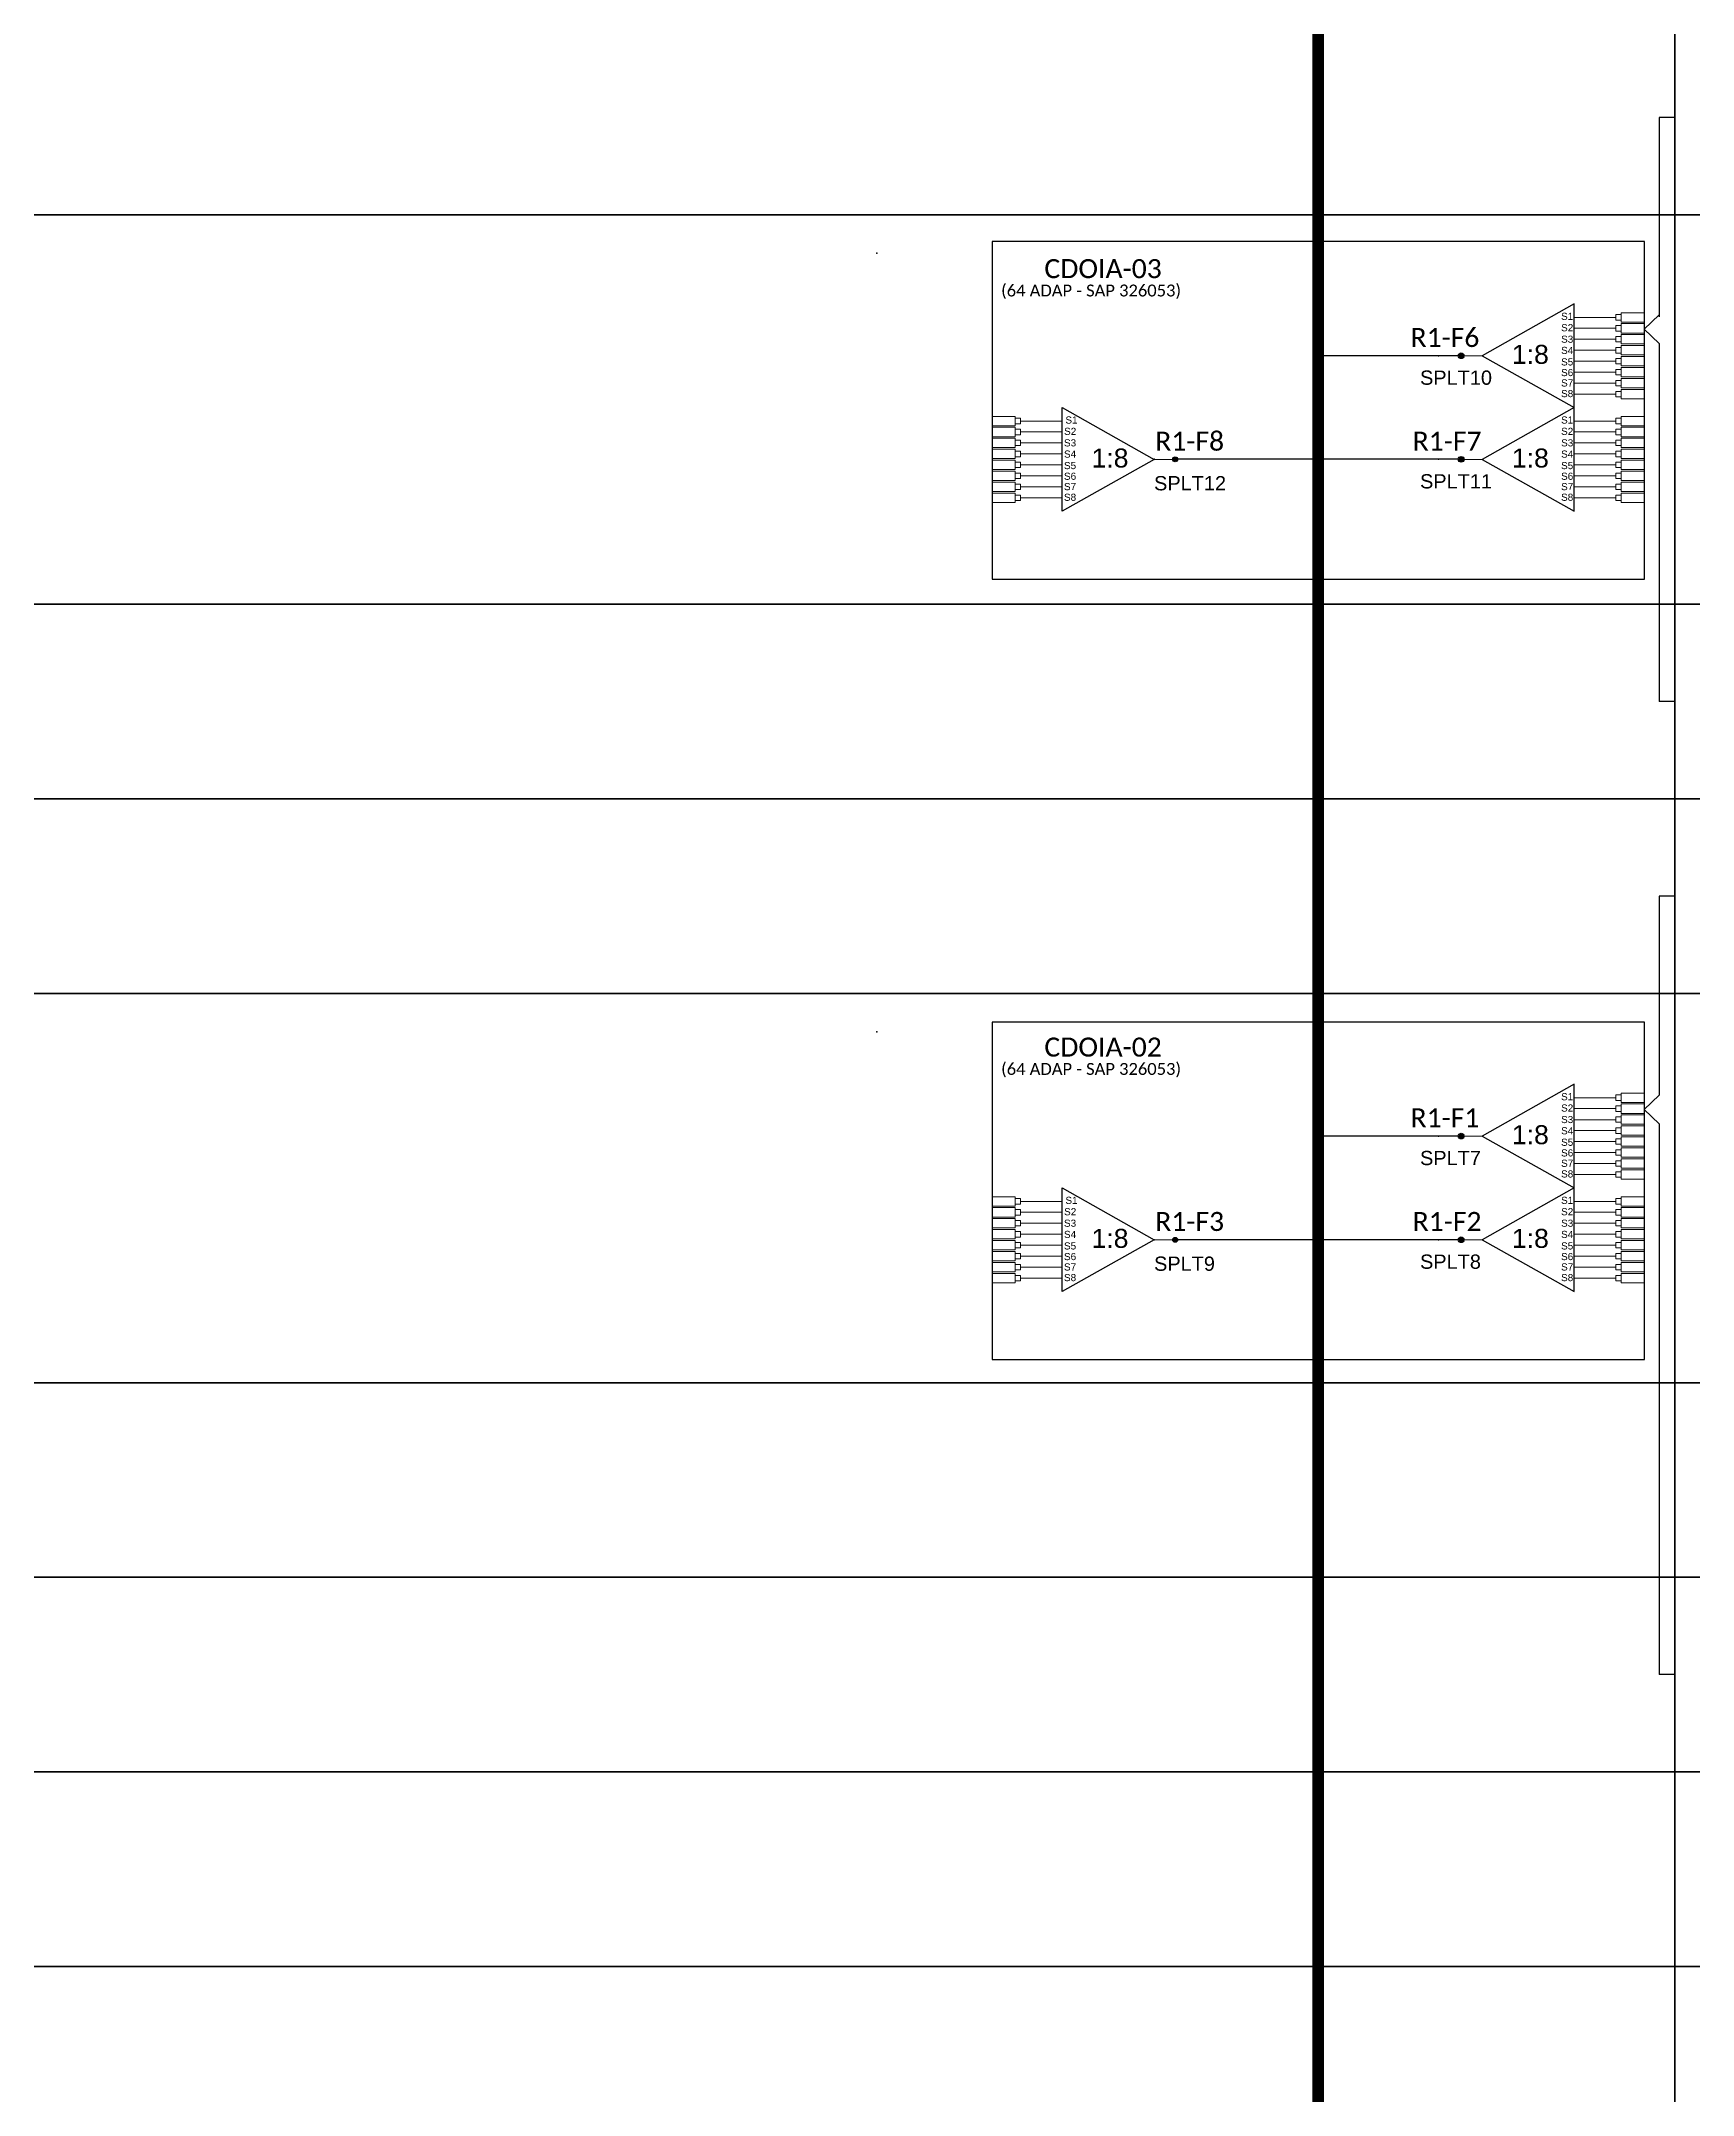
# Model space of a CAD drawing. Header units: inches. Extents: x 3965 to 5714, y 707 to 1301.
# Drawn here: x 5014.1 to 5153.1, y 846.4 to 1019.2 of the extents above; entities that cross this region are included whole.
import ezdxf
from ezdxf.enums import TextEntityAlignment as Align

# ---------------------------------------------------------------- set-up
doc = ezdxf.new("R2010")
doc.units = ezdxf.units.IN
doc.header["$MEASUREMENT"] = 0
doc.styles.add('ARIAL', font='arial.ttf')
doc.styles.add('WMF-Calibri0', font='calibri.ttf')

# ---------------------------------------------------------------- blocks, each defined once
blk = doc.blocks.new('A$C415C251F')
at = {"color": 3}
blk.add_point((0, 0), dxfattribs=at)
blk = doc.blocks.new('LEG_CDOIA8_C-SPLT_ESQ')
at = {"color": 3, "extrusion": (0, 0, -1), "xscale": -1, "zscale": -1}
blk.add_blockref('A$C415C251F', (0, 0), dxfattribs=at)
at = {"color": 1, "style": 'WMF-Calibri0', "flags": 4}
blk.add_attdef('CDO', (21.44, -2.61), '', height=2, dxfattribs=at)
blk.add_attdef('MODELO', text='', height=1.5, dxfattribs=at).set_placement((22.54, -4.54), align=Align.CENTER)
at = {"style": 'ARIAL', "flags": 4}
blk.add_attdef('SPLITAGEM', text='', height=1.5, dxfattribs=at).set_placement((18.61, -12.59), align=Align.CENTER)
blk = doc.blocks.new('SPLT_1-8_SC-APC')
at = {"color": 1}
blk.add_lwpolyline([(-7.37, -2.1), (-17.04, -7.55), (-7.37, -13), (-7.37, -2.1)], dxfattribs=at)
at = {"color": 3, "lineweight": 0}
for points in [[(-2.99, -3.51), (-7.37, -3.51)], [(-2.41, -3.02), (-2.41, -4)], [(-2.41, -3.02), (0, -3.02)], [(-2.41, -4), (0, -4)], [(-2.41, -4.17), (-2.41, -5.16)], [(-2.41, -4.17), (0, -4.17)], [(-7.37, -4.66), (-2.99, -4.66)], [(-7.37, -5.82), (-2.99, -5.82)], [(-2.41, -5.16), (0, -5.16)], [(-2.41, -5.32), (-2.41, -6.31)], [(-2.41, -5.32), (0, -5.32)], [(-2.41, -6.31), (0, -6.31)], [(-2.41, -6.48), (-2.41, -7.46)], [(-2.41, -6.48), (0, -6.48)], [(-7.37, -6.97), (-2.99, -6.97)], [(-7.37, -8.12), (-2.99, -8.12)], [(-2.41, -7.46), (0, -7.46)], [(-2.41, -7.63), (-2.41, -8.62)], [(-2.41, -7.63), (0, -7.63)], [(-2.41, -8.62), (0, -8.62)], [(-7.37, -9.28), (-2.99, -9.28)], [(-7.37, -10.43), (-2.99, -10.43)], [(-2.41, -8.78), (-2.41, -9.77)], [(-2.41, -8.78), (0, -8.78)], [(-2.41, -9.77), (0, -9.77)], [(-2.41, -9.94), (-2.41, -10.92)], [(-2.41, -9.94), (0, -9.94)], [(-7.37, -11.58), (-2.99, -11.58)], [(-2.41, -10.92), (0, -10.92)], [(-2.41, -11.09), (-2.41, -12.08)], [(-2.41, -11.09), (0, -11.09)], [(-2.41, -12.08), (0, -12.08)]]:
    blk.add_lwpolyline(points, dxfattribs=at)
for points in [[(-2.99, -3.22), (-2.41, -3.22), (-2.41, -3.8), (-2.99, -3.8)], [(-2.99, -4.38), (-2.41, -4.38), (-2.41, -4.95), (-2.99, -4.95)], [(-2.99, -5.53), (-2.41, -5.53), (-2.41, -6.1), (-2.99, -6.1)], [(-2.99, -6.68), (-2.41, -6.68), (-2.41, -7.26), (-2.99, -7.26)], [(-2.99, -7.84), (-2.41, -7.84), (-2.41, -8.41), (-2.99, -8.41)], [(-2.99, -8.99), (-2.41, -8.99), (-2.41, -9.56), (-2.99, -9.56)], [(-2.99, -10.14), (-2.41, -10.14), (-2.41, -10.72), (-2.99, -10.72)], [(-2.99, -11.3), (-2.41, -11.3), (-2.41, -11.87), (-2.99, -11.87)]]:
    blk.add_lwpolyline(points, close=True, dxfattribs=at)
at = {"color": 1, "lineweight": 0}
blk.add_lwpolyline([(-17.04, -7.55), (-19.26, -7.55)], dxfattribs=at)
at = {"color": 1, "style": 'ARIAL'}
for s, height, p in [('S1', 0.75, (-8.74, -3.78)), ('S2', 0.75, (-8.74, -4.97)), ('1:8', 2, (-13.91, -8.4)), ('S3', 0.75, (-8.74, -6.18)), ('S4', 0.75, (-8.74, -7.36)), ('S5', 0.75, (-8.74, -8.57)), ('S6', 0.75, (-8.74, -9.69)), ('S7', 0.75, (-8.74, -10.78)), ('S8', 0.75, (-8.74, -11.9))]:
    blk.add_text(s, height=height, dxfattribs=at).set_placement(p)
blk = doc.blocks.new('SPLITTER_')
blk.add_point((0, 0))
at = {"style": 'ARIAL', "flags": 4}
blk.add_attdef('SPLT', (0, -3.26), '', height=1.5, dxfattribs=at)
blk = doc.blocks.new('SPLT_1-8_SC-APC_ESQ')
at = {"color": 1}
blk.add_lwpolyline([(7.37, -2.1), (17.04, -7.55), (7.37, -13), (7.37, -2.1)], dxfattribs=at)
at = {"color": 3, "lineweight": 0}
for points in [[(2.41, -3.02), (0, -3.02)], [(2.41, -4), (0, -4)], [(2.41, -4.17), (0, -4.17)], [(2.41, -3.02), (2.41, -4)], [(2.41, -4.17), (2.41, -5.16)], [(2.99, -3.51), (7.37, -3.51)], [(2.41, -5.16), (0, -5.16)], [(2.41, -5.32), (0, -5.32)], [(2.41, -6.31), (0, -6.31)], [(2.41, -6.48), (0, -6.48)], [(2.41, -5.32), (2.41, -6.31)], [(2.41, -6.48), (2.41, -7.46)], [(7.37, -4.66), (2.99, -4.66)], [(7.37, -5.82), (2.99, -5.82)], [(2.41, -7.46), (0, -7.46)], [(2.41, -7.63), (0, -7.63)], [(2.41, -8.62), (0, -8.62)], [(2.41, -7.63), (2.41, -8.62)], [(7.37, -6.97), (2.99, -6.97)], [(7.37, -8.12), (2.99, -8.12)], [(2.41, -8.78), (0, -8.78)], [(2.41, -9.77), (0, -9.77)], [(2.41, -9.94), (0, -9.94)], [(2.41, -8.78), (2.41, -9.77)], [(2.41, -9.94), (2.41, -10.92)], [(7.37, -9.28), (2.99, -9.28)], [(7.37, -10.43), (2.99, -10.43)], [(2.41, -10.92), (0, -10.92)], [(2.41, -11.09), (0, -11.09)], [(2.41, -12.08), (0, -12.08)], [(2.41, -11.09), (2.41, -12.08)], [(7.37, -11.58), (2.99, -11.58)]]:
    blk.add_lwpolyline(points, dxfattribs=at)
for points in [[(2.99, -3.22), (2.41, -3.22), (2.41, -3.8), (2.99, -3.8)], [(2.99, -4.38), (2.41, -4.38), (2.41, -4.95), (2.99, -4.95)], [(2.99, -5.53), (2.41, -5.53), (2.41, -6.1), (2.99, -6.1)], [(2.99, -6.68), (2.41, -6.68), (2.41, -7.26), (2.99, -7.26)], [(2.99, -7.84), (2.41, -7.84), (2.41, -8.41), (2.99, -8.41)], [(2.99, -8.99), (2.41, -8.99), (2.41, -9.56), (2.99, -9.56)], [(2.99, -10.14), (2.41, -10.14), (2.41, -10.72), (2.99, -10.72)], [(2.99, -11.3), (2.41, -11.3), (2.41, -11.87), (2.99, -11.87)]]:
    blk.add_lwpolyline(points, close=True, dxfattribs=at)
at = {"color": 1, "lineweight": 0}
blk.add_lwpolyline([(17.04, -7.55), (19.26, -7.55)], dxfattribs=at)
at = {"color": 1, "style": 'ARIAL'}
for s, height, p in [('S2', 0.75, (7.56, -4.97)), ('S1', 0.75, (7.7, -3.78)), ('S3', 0.75, (7.55, -6.18)), ('1:8', 2, (10.45, -8.4)), ('S5', 0.75, (7.55, -8.57)), ('S4', 0.75, (7.55, -7.36)), ('S6', 0.75, (7.55, -9.69)), ('S7', 0.75, (7.55, -10.78)), ('S8', 0.75, (7.55, -11.9))]:
    blk.add_text(s, height=height, dxfattribs=at).set_placement(p)

msp = doc.modelspace()

# ---------------------------------------------------------------- hatches: boundary and pattern name
h = msp.add_hatch(color=3)
h.dxf.hatch_style = 1
edge = h.paths.add_edge_path()
edge.add_arc((5133.61, 992.71), 0.242, 0, 360)
h = msp.add_hatch(color=3)
h.dxf.hatch_style = 1
edge = h.paths.add_edge_path()
edge.add_arc((5109.55, 984), 0.205, 0, 360)
h = msp.add_hatch(color=3)
h.dxf.hatch_style = 1
edge = h.paths.add_edge_path()
edge.add_arc((5133.61, 984), 0.242, 0, 360)
h = msp.add_hatch(color=3)
h.dxf.hatch_style = 1
edge = h.paths.add_edge_path()
edge.add_arc((5133.61, 927.07), 0.242, 0, 360)
h = msp.add_hatch(color=3)
h.dxf.hatch_style = 1
edge = h.paths.add_edge_path()
edge.add_arc((5109.55, 918.35), 0.205, 0, 360)
h = msp.add_hatch(color=3)
h.dxf.hatch_style = 1
edge = h.paths.add_edge_path()
edge.add_arc((5133.61, 918.35), 0.242, 0, 360)

# ---------------------------------------------------------------- linework, layer by layer
at = {"color": 6}
for p, q in [((5133.61, 992.71), (5121.58, 992.71)), ((5121.58, 984), (5109.55, 984)), ((5133.61, 984), (5121.58, 984)), ((5133.61, 927.07), (5121.58, 927.07)), ((5121.58, 918.35), (5109.55, 918.35)), ((5133.61, 918.35), (5121.58, 918.35))]:
    msp.add_line(p, q, dxfattribs=at)
at = {"color": 6, "const_width": 1}
msp.add_lwpolyline([(5121.58, 1189.18), (5121.58, 832.13)], dxfattribs=at)
for points in [[(4922.57, 1020.94), (5151.59, 1020.94), (5151.59, 1004.56), (4922.57, 1004.56)], [(5151.59, 1020.94), (5163.16, 1020.94), (5163.16, 1004.56), (5151.59, 1004.56)], [(4922.57, 1004.56), (5151.59, 1004.56), (5151.59, 971.82), (4922.57, 971.82)], [(5151.59, 1004.56), (5163.16, 1004.56), (5163.16, 971.82), (5151.59, 971.82)], [(4922.57, 971.82), (5151.59, 971.82), (5151.59, 955.45), (4922.57, 955.45)], [(5151.59, 971.82), (5163.16, 971.82), (5163.16, 955.45), (5151.59, 955.45)], [(4922.57, 955.45), (5151.59, 955.45), (5151.59, 939.08), (4922.57, 939.08)], [(5151.59, 955.45), (5163.16, 955.45), (5163.16, 939.08), (5151.59, 939.08)], [(4922.57, 939.08), (5151.59, 939.08), (5151.59, 906.33), (4922.57, 906.33)], [(5151.59, 939.08), (5163.16, 939.08), (5163.16, 906.33), (5151.59, 906.33)], [(4922.57, 906.33), (5151.59, 906.33), (5151.59, 889.96), (4922.57, 889.96)], [(5151.59, 906.33), (5163.16, 906.33), (5163.16, 889.96), (5151.59, 889.96)], [(4922.57, 889.96), (5151.59, 889.96), (5151.59, 873.59), (4922.57, 873.59)], [(5151.59, 889.96), (5163.16, 889.96), (5163.16, 873.59), (5151.59, 873.59)], [(4922.57, 873.59), (5151.59, 873.59), (5151.59, 857.22), (4922.57, 857.22)], [(5151.59, 873.59), (5163.16, 873.59), (5163.16, 857.22), (5151.59, 857.22)], [(4922.57, 857.22), (5151.59, 857.22), (5151.59, 840.85), (4922.57, 840.85)], [(5151.59, 857.22), (5163.16, 857.22), (5163.16, 840.85), (5151.59, 840.85)]]:
    msp.add_lwpolyline(points, close=True)
at = {"color": 3}
for points in [[(5150.27, 1012.75), (5150.27, 996)], [(5151.59, 1012.75), (5150.27, 1012.75)], [(5150.27, 996.16), (5149.01, 994.95), (5150.27, 993.75), (5150.27, 993.75)], [(5150.27, 993.75), (5150.27, 963.63)], [(5151.59, 963.63), (5150.27, 963.63)], [(5150.27, 947.26), (5150.27, 930.52)], [(5151.59, 947.26), (5150.27, 947.26)], [(5150.27, 930.52), (5149.01, 929.31), (5150.27, 928.1), (5150.27, 928.1)], [(5150.27, 928.1), (5150.27, 881.78)], [(5151.59, 881.78), (5150.27, 881.78)]]:
    msp.add_lwpolyline(points, dxfattribs=at)
at = {"color": 1}
for points in [[(5149.04, 1002.31), (5094.15, 1002.31), (5094.15, 973.92), (5149.04, 973.92)], [(5149.04, 936.66), (5094.15, 936.66), (5094.15, 908.28), (5149.04, 908.28)]]:
    msp.add_lwpolyline(points, close=True, dxfattribs=at)
at = {"color": 3}
for centre, radius in [((5133.61, 992.71), 0.242), ((5109.55, 984), 0.205), ((5133.61, 984), 0.242), ((5133.61, 927.07), 0.242), ((5109.55, 918.35), 0.205), ((5133.61, 918.35), 0.242)]:
    msp.add_circle(centre, radius, dxfattribs=at)

# ---------------------------------------------------------------- block references
ref = msp.add_blockref('LEG_CDOIA8_C-SPLT_ESQ', (5084.43, 1001.33), dxfattribs=dict(at, xscale=0.8000000000465661, yscale=0.7999999999883585, zscale=0.8))
ref.add_attrib('CDO', 'CDOIA-03', (5098.54, 999.24), dxfattribs={"color": 1, "height": 1.6, "style": 'WMF-Calibri0'})
ref.add_attrib('MODELO', '(64 ADAP - SAP 326053)', dxfattribs={"color": 1, "height": 1, "style": 'WMF-Calibri0'}).set_placement((5102.47, 997.7), align=Align.CENTER)
at = {"color": 3, "xscale": 0.8000000000465661, "yscale": 0.7999999999883585, "zscale": 0.8}
for p in [(5149.01, 998.75), (5149.01, 990.03), (5149.01, 933.11), (5149.01, 924.39)]:
    msp.add_blockref('SPLT_1-8_SC-APC', p, dxfattribs=at)
ref = msp.add_blockref('SPLITTER_', (5131.71, 992.71), dxfattribs=dict(xscale=0.8000000000465661, yscale=0.7999999999883585, zscale=0.8))
ref.add_attrib('SPLT', 'SPLT10', (5130.15, 990.27), dxfattribs={"height": 1.2, "style": 'ARIAL'})
at = {"xscale": 0.8000000000001819, "yscale": 0.8000000000001818, "zscale": 0.8}
for p in [(5094.15, 990.03), (5094.15, 924.39)]:
    msp.add_blockref('SPLT_1-8_SC-APC_ESQ', p, dxfattribs=at)
ref = msp.add_blockref('SPLITTER_', (5107.77, 984), dxfattribs=dict(xscale=0.8000000000001819, yscale=0.8000000000001818, zscale=0.8))
ref.add_attrib('SPLT', 'SPLT12', (5107.77, 981.39), dxfattribs={"height": 1.2, "style": 'ARIAL'})
ref = msp.add_blockref('SPLITTER_', (5131.71, 984), dxfattribs=dict(xscale=0.8000000000465661, yscale=0.7999999999883585, zscale=0.8))
ref.add_attrib('SPLT', 'SPLT11', (5130.15, 981.55), dxfattribs={"height": 1.2, "style": 'ARIAL'})
at = {"color": 3}
ref = msp.add_blockref('LEG_CDOIA8_C-SPLT_ESQ', (5084.43, 935.85), dxfattribs=dict(at, xscale=0.8000000000465661, yscale=0.7999999999883585, zscale=0.8))
ref.add_attrib('CDO', 'CDOIA-02', (5098.54, 933.76), dxfattribs={"color": 1, "height": 1.6, "style": 'WMF-Calibri0'})
ref.add_attrib('MODELO', '(64 ADAP - SAP 326053)', dxfattribs={"color": 1, "height": 1, "style": 'WMF-Calibri0'}).set_placement((5102.47, 932.22), align=Align.CENTER)
ref = msp.add_blockref('SPLITTER_', (5131.71, 927.07), dxfattribs=dict(xscale=0.8000000000465661, yscale=0.7999999999883585, zscale=0.8))
ref.add_attrib('SPLT', 'SPLT7', (5130.15, 924.63), dxfattribs={"height": 1.2, "style": 'ARIAL'})
ref = msp.add_blockref('SPLITTER_', (5107.77, 918.35), dxfattribs=dict(xscale=0.8000000000001819, yscale=0.8000000000001818, zscale=0.8))
ref.add_attrib('SPLT', 'SPLT9', (5107.77, 915.74), dxfattribs={"height": 1.2, "style": 'ARIAL'})
ref = msp.add_blockref('SPLITTER_', (5131.71, 918.35), dxfattribs=dict(xscale=0.8000000000465661, yscale=0.7999999999883585, zscale=0.8))
ref.add_attrib('SPLT', 'SPLT8', (5130.15, 915.91), dxfattribs={"height": 1.2, "style": 'ARIAL'})

# ---------------------------------------------------------------- texts
at = {"color": 6, "style": 'WMF-Calibri0'}
for s, p in [('R1-F6', (5129.35, 993.45)), ('R1-F8', (5107.87, 984.73)), ('R1-F7', (5129.53, 984.73)), ('R1-F1', (5129.35, 927.81)), ('R1-F3', (5107.87, 919.09)), ('R1-F2', (5129.53, 919.09))]:
    msp.add_text(s, height=1.6, dxfattribs=at).set_placement(p)

doc.saveas('drawing.dxf')
